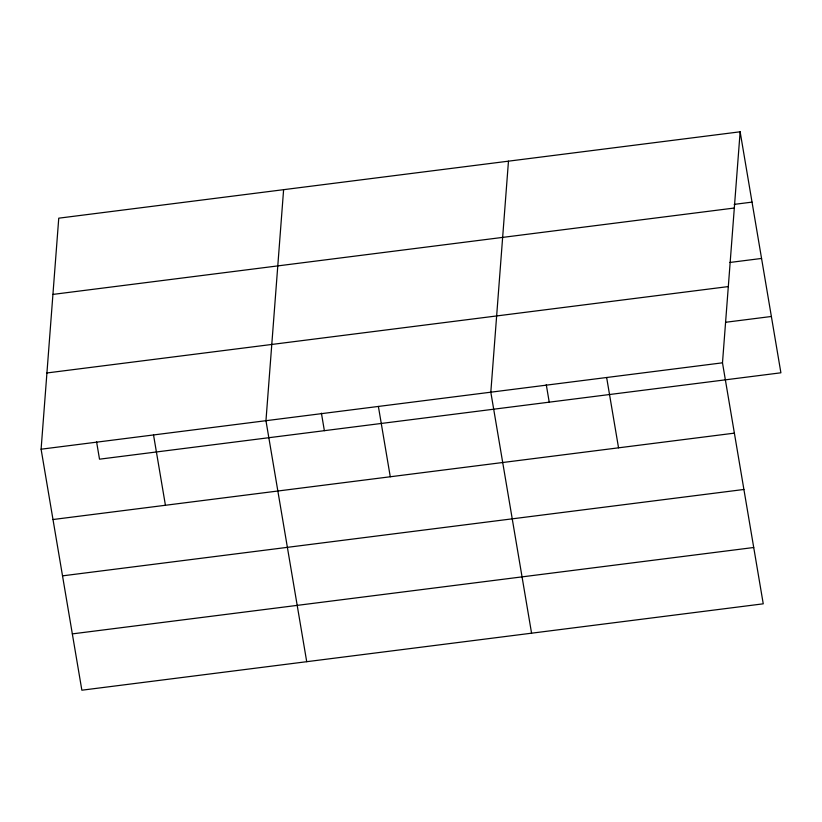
<?xml version="1.0" encoding="UTF-8"?>
<svg xmlns="http://www.w3.org/2000/svg" width="822" height="822" viewBox="0 0 822 822"><rect width="100%" height="100%" fill="white"/><g stroke="black" fill="none" stroke-linecap="round" stroke-linejoin="round"><path stroke-width="1.23" d="M740.139 131.797L722.487 362.821L763.248 603.821L81.861 690.203L41.1 449.202L58.752 218.179L740.139 131.797L780.9 372.798L99.513 459.179L96.554 441.661M283.611 189.666L265.958 420.689L306.719 661.7M508.469 161.163L490.816 392.186L531.577 633.197M734.21 204.38L752.027 202.12M52.927 294.41L734.313 208.028M729.731 262.485L761.562 258.447M46.926 372.962L728.313 286.58M725.549 322.286L771.375 316.48M41.1 449.202L722.487 362.821M52.998 519.525L734.375 433.143M62.523 575.852L743.91 489.47M72.336 633.885L753.723 547.503M606.646 377.504L618.545 447.826M546.27 384.645L549.23 402.174M378.387 406.438L390.275 476.77M321.412 413.158L324.371 430.677M153.529 434.941L165.428 505.273"/></g></svg>
